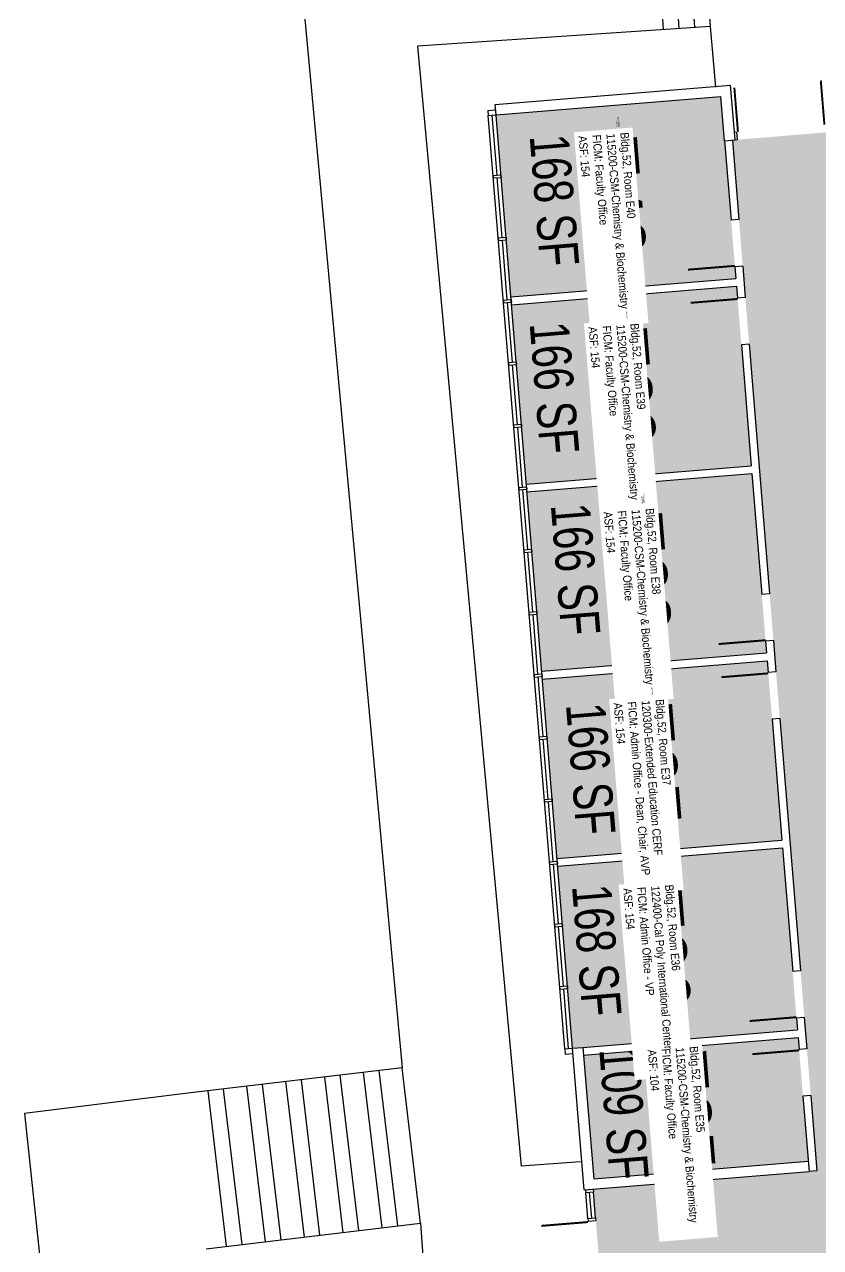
# Model space of a CAD drawing. Header units: inches. Extents: x 69213595 to 69219133, y 27671820 to 27676125.
# Drawn here: x 69213709 to 69214319, y 27673386 to 27674324 of the extents above; entities that cross this region are included whole.
import ezdxf
from ezdxf.enums import TextEntityAlignment as Align

# ---------------------------------------------------------------- set-up
doc = ezdxf.new("R2010")
doc.units = ezdxf.units.IN
doc.header["$LTSCALE"] = 100
doc.header["$MEASUREMENT"] = 0
for name, color, linetype in [('A-DOOR', 2, 'CONTINUOUS'), ('A-FLOR', 3, 'CONTINUOUS'), ('A-GLAZ', 1, 'CONTINUOUS'), ('A-IDEN-RNUM', 7, 'CONTINUOUS'), ('A-IDEN-SNUM', 4, 'CONTINUOUS'), ('A-IDEN-VNUM', 4, 'CONTINUOUS'), ('A-WALL', 5, 'CONTINUOUS'), ('AREA-TEXT', 3, 'CONTINUOUS'), ('Rooms-Category-Color', 7, 'CONTINUOUS'), ('Rooms-College-Color', 7, 'CONTINUOUS'), ('Rooms-Department-Color', 7, 'CONTINUOUS'), ('Rooms-Division-Color', 7, 'CONTINUOUS'), ('Rooms-Information', 7, 'CONTINUOUS')]:
    doc.layers.add(name, color=color, linetype=linetype)
doc.styles.add('CP_AREA', font='arial.ttf', dxfattribs={"height": 15})
doc.styles.add('CP_ROOMSNUMBER', font='arial.ttf', dxfattribs={"height": 1})
doc.styles.add('CP_ROOMVNUMBER', font='arial.ttf', dxfattribs={"width": 0.85, "height": 0.075})

msp = doc.modelspace()

# ---------------------------------------------------------------- hatches: boundary and pattern name
at = {"layer": 'Rooms-Category-Color', "true_color": 0xadadad}
msp.add_hatch(color=253, dxfattribs=at).paths.add_polyline_path([(69215840.75, 27673099.77), (69215837.81, 27673135.65), (69215823.62, 27673308.82), (69215820.68, 27673344.7), (69215812.35, 27673446.36), (69215565.93, 27673426.17), (69215557.95, 27673425.52), (69215582.07, 27673131.25), (69215510.31, 27673125.37), (69215486.68, 27673413.66), (69215486.19, 27673419.63), (69215058.63, 27673384.6), (69215022.75, 27673381.66), (69214983.88, 27673378.47), (69214948, 27673375.53), (69214569.27, 27673344.5), (69214533.39, 27673341.56), (69214399.83, 27673330.62), (69214359.94, 27673327.64), (69214296.12, 27673322.87), (69214154.6, 27673311.28), (69214144.8, 27673430.87), (69214310.24, 27673444.43), (69214316.22, 27673444.92), (69214311.48, 27673502.73), (69214308.54, 27673538.61), (69214306.58, 27673562.53), (69214303.64, 27673598.41), (69214287.8, 27673791.76), (69214284.86, 27673827.64), (69214282.9, 27673851.56), (69214279.96, 27673887.44), (69214264.28, 27674078.8), (69214261.34, 27674114.68), (69214259.38, 27674138.6), (69214256.44, 27674174.48), (69214251.46, 27674235.27), (69214325.21, 27674241.32), (69214357.31, 27673849.63), (69214389.91, 27673451.71), (69214397.89, 27673452.37), (69214818.23, 27673486.81), (69215063.65, 27673506.92), (69215099.53, 27673509.86), (69215207.17, 27673518.68), (69215243.05, 27673521.62), (69215548.03, 27673546.61), (69215556, 27673547.26), (69215802.43, 27673567.45), (69215790.24, 27673716.22), (69215832.85, 27673719.71), (69215832.36, 27673725.69), (69215789.75, 27673722.2), (69215745.81, 27674258.39), (69215742.87, 27674294.27), (69215716.68, 27674613.92), (69215713.74, 27674649.8), (69215706.5, 27674738.19), (69215524.47, 27675247.88), (69215512.34, 27675281.78), (69215403.46, 27675585.87), (69215540.46, 27675634.88), (69215548.89, 27675611.3), (69215561.02, 27675577.4), (69215622.41, 27675405.79), (69215634.54, 27675371.9), (69215739.63, 27675078.13), (69215751.76, 27675044.23), (69215797.61, 27674916.07), (69215921.32, 27674926.2), (69215957.2, 27674929.14), (69215999.35, 27674932.6), (69216032.24, 27674935.29), (69216068.12, 27674938.23), (69216151.84, 27674945.09), (69216187.72, 27674948.03), (69216314.29, 27674958.4), (69216421.93, 27674967.22), (69216888.37, 27675005.44), (69216924.25, 27675008.38), (69216954.15, 27675010.83), (69216990.03, 27675013.77), (69217037.87, 27675017.69), (69217073.75, 27675020.63), (69217468.43, 27675052.97), (69217504.3, 27675055.91), (69217563.11, 27675060.73), (69217598.99, 27675063.67), (69217671.74, 27675069.63), (69217707.62, 27675072.57), (69218096.32, 27675104.42), (69218132.2, 27675107.36), (69218174.06, 27675110.79), (69218209.94, 27675113.73), (69218254.79, 27675117.41), (69218290.67, 27675120.35), (69218673.39, 27675151.71), (69218709.27, 27675154.65), (69218751.13, 27675158.08), (69218763.09, 27675012.07), (69218721.23, 27675008.64), (69218685.35, 27675005.7), (69218302.63, 27674974.34), (69218266.75, 27674971.4), (69218221.9, 27674967.72), (69218186.02, 27674964.78), (69218144.16, 27674961.35), (69218108.28, 27674958.41), (69217719.59, 27674926.56), (69217659.79, 27674921.66), (69217459.71, 27674905.27), (69217423.83, 27674902.33), (69217257.39, 27674888.69), (69217221.51, 27674885.75), (69217193.6, 27674883.46), (69217173.67, 27674881.83), (69217137.79, 27674878.89), (69216744.85, 27674846.69), (69216708.97, 27674843.75), (69216649.18, 27674838.85), (69216613.3, 27674835.91), (69216553.5, 27674831.01), (69216517.62, 27674828.07), (69216130.66, 27674796.37), (69216094.78, 27674793.43), (69216076.84, 27674791.96), (69216040.96, 27674789.02), (69215849.6, 27674773.34), (69215854.29, 27674716.18), (69215857.23, 27674680.3), (69215861.21, 27674631.7), (69215864.15, 27674595.82), (69215878.25, 27674423.76), (69215885.48, 27674335.55), (69215927.34, 27674338.98), (69215930.14, 27674304.8), (69215932.75, 27674272.9), (69215933.14, 27674268.22), (69215891.28, 27674264.79), (69215918.27, 27673935.39), (69215919.25, 27673923.33), (69215934.66, 27673734.09), (69215892.15, 27673730.59), (69215892.64, 27673724.61), (69215935.15, 27673728.11), (69215955.34, 27673482.91), (69216291.47, 27673510.45), (69216327.35, 27673513.39), (69216554.59, 27673532.01), (69216590.46, 27673534.95), (69216716.04, 27673545.24), (69216751.92, 27673548.18), (69217242.28, 27673588.36), (69217278.16, 27673591.3), (69217349.92, 27673597.18), (69217385.8, 27673600.12), (69217430.65, 27673603.8), (69217484.47, 27673608.21), (69217520.35, 27673611.15), (69217734.63, 27673628.71), (69217736.43, 27673606.78), (69217744.4, 27673607.43), (69217743.91, 27673613.41), (69217774.81, 27673615.95), (69217751.12, 27673904.98), (69217831.85, 27673911.59), (69217854.23, 27673638.51), (69217862.2, 27673639.16), (69218120.34, 27673660.31), (69218156.22, 27673663.25), (69218345.58, 27673678.77), (69218405.38, 27673683.67), (69218536.94, 27673694.45), (69218596.74, 27673699.35), (69218780.13, 27673714.38), (69218837.93, 27673719.11), (69218907.7, 27673724.83), (69218911.13, 27673682.97), (69218914.07, 27673647.09), (69218917.5, 27673605.23), (69218925.02, 27673513.48), (69218805.42, 27673503.68), (69218797.9, 27673595.43), (69218789.93, 27673594.78), (69218691.26, 27673586.69), (69218655.38, 27673583.75), (69218547.74, 27673574.93), (69218511.86, 27673571.99), (69218404.22, 27673563.17), (69218368.34, 27673560.23), (69218261.7, 27673551.49), (69218225.82, 27673548.55), (69218118.18, 27673539.73), (69218082.3, 27673536.79), (69217968.68, 27673527.48), (69217932.8, 27673524.54), (69217752.4, 27673509.76), (69217750.61, 27673531.69), (69217742.63, 27673531.03), (69217769.09, 27673208.12), (69217697.33, 27673202.24), (69217672.67, 27673503.23), (69217432.48, 27673483.55), (69217249.09, 27673468.52), (69217213.21, 27673465.58), (69217045.77, 27673451.86), (69217009.89, 27673448.92), (69216812.55, 27673432.75), (69216776.67, 27673429.81), (69216150.27, 27673378.48), (69216114.39, 27673375.54), (69215965.14, 27673363.31), (69215993.24, 27673020.46), (69215995.85, 27672988.57), (69215998.79, 27672952.69), (69216035.09, 27672509.67), (69215890.08, 27672497.79), (69215883.54, 27672577.52), (69215880.28, 27672617.39), (69215878.74, 27672636.1), (69215860.5, 27672858.78), (69215857.56, 27672894.66)])
at = {"layer": 'Rooms-Category-Color', "true_color": 0xfa9ba3}
for points in [[(69214250.46, 27674173.99), (69214253.4, 27674138.11), (69214254.14, 27674129.14), (69214081.71, 27674115.01), (69214070.28, 27674254.54), (69214242.7, 27674268.67), (69214245.48, 27674234.78)], [(69214093.47, 27673971.49), (69214265.9, 27673985.62), (69214258.3, 27674078.31), (69214255.36, 27674114.19), (69214254.63, 27674123.16), (69214082.2, 27674109.03), (69214085.8, 27674065.17)], [(69214276.92, 27673851.07), (69214273.98, 27673886.95), (69214266.39, 27673979.64), (69214093.96, 27673965.51), (69214101.48, 27673873.82), (69214105.23, 27673827.97), (69214277.66, 27673842.1)], [(69214278.15, 27673836.12), (69214278.88, 27673827.15), (69214281.82, 27673791.27), (69214289.42, 27673698.58), (69214116.99, 27673684.45), (69214105.72, 27673821.99)], [(69214300.6, 27673562.04), (69214297.66, 27673597.92), (69214289.91, 27673692.6), (69214117.48, 27673678.47), (69214128.92, 27673538.94), (69214136.89, 27673539.59), (69214301.34, 27673553.07)], [(69214302.56, 27673538.12), (69214305.5, 27673502.24), (69214309.59, 27673452.4), (69214145.14, 27673438.93), (69214137.38, 27673533.61), (69214301.83, 27673547.09)]]:
    msp.add_hatch(color=241, dxfattribs=at).paths.add_polyline_path(points)
at = {"layer": 'Rooms-College-Color', "true_color": 0xadadad}
msp.add_hatch(color=253, dxfattribs=at).paths.add_polyline_path([(69215840.75, 27673099.77), (69215837.81, 27673135.65), (69215823.62, 27673308.82), (69215820.68, 27673344.7), (69215812.35, 27673446.36), (69215565.93, 27673426.17), (69215557.95, 27673425.52), (69215582.07, 27673131.25), (69215510.31, 27673125.37), (69215486.68, 27673413.66), (69215486.19, 27673419.63), (69215058.63, 27673384.6), (69215022.75, 27673381.66), (69214983.88, 27673378.47), (69214948, 27673375.53), (69214569.27, 27673344.5), (69214533.39, 27673341.56), (69214399.83, 27673330.62), (69214359.94, 27673327.64), (69214296.12, 27673322.87), (69214154.6, 27673311.28), (69214144.8, 27673430.87), (69214310.24, 27673444.43), (69214316.22, 27673444.92), (69214311.48, 27673502.73), (69214308.54, 27673538.61), (69214306.58, 27673562.53), (69214303.64, 27673598.41), (69214287.8, 27673791.76), (69214284.86, 27673827.64), (69214282.9, 27673851.56), (69214279.96, 27673887.44), (69214264.28, 27674078.8), (69214261.34, 27674114.68), (69214259.38, 27674138.6), (69214256.44, 27674174.48), (69214251.46, 27674235.27), (69214325.21, 27674241.32), (69214357.31, 27673849.63), (69214389.91, 27673451.71), (69214397.89, 27673452.37), (69214818.23, 27673486.81), (69215063.65, 27673506.92), (69215099.53, 27673509.86), (69215207.17, 27673518.68), (69215243.05, 27673521.62), (69215548.03, 27673546.61), (69215556, 27673547.26), (69215802.43, 27673567.45), (69215790.24, 27673716.22), (69215832.85, 27673719.71), (69215832.36, 27673725.69), (69215789.75, 27673722.2), (69215745.81, 27674258.39), (69215742.87, 27674294.27), (69215716.68, 27674613.92), (69215713.74, 27674649.8), (69215706.5, 27674738.19), (69215524.47, 27675247.88), (69215512.34, 27675281.78), (69215403.46, 27675585.87), (69215540.46, 27675634.88), (69215548.89, 27675611.3), (69215561.02, 27675577.4), (69215622.41, 27675405.79), (69215634.54, 27675371.9), (69215739.63, 27675078.13), (69215751.76, 27675044.23), (69215797.61, 27674916.07), (69215921.32, 27674926.2), (69215957.2, 27674929.14), (69215999.35, 27674932.6), (69216032.24, 27674935.29), (69216068.12, 27674938.23), (69216151.84, 27674945.09), (69216187.72, 27674948.03), (69216314.29, 27674958.4), (69216421.93, 27674967.22), (69216888.37, 27675005.44), (69216924.25, 27675008.38), (69216954.15, 27675010.83), (69216990.03, 27675013.77), (69217037.87, 27675017.69), (69217073.75, 27675020.63), (69217468.43, 27675052.97), (69217504.3, 27675055.91), (69217563.11, 27675060.73), (69217598.99, 27675063.67), (69217671.74, 27675069.63), (69217707.62, 27675072.57), (69218096.32, 27675104.42), (69218132.2, 27675107.36), (69218174.06, 27675110.79), (69218209.94, 27675113.73), (69218254.79, 27675117.41), (69218290.67, 27675120.35), (69218673.39, 27675151.71), (69218709.27, 27675154.65), (69218751.13, 27675158.08), (69218763.09, 27675012.07), (69218721.23, 27675008.64), (69218685.35, 27675005.7), (69218302.63, 27674974.34), (69218266.75, 27674971.4), (69218221.9, 27674967.72), (69218186.02, 27674964.78), (69218144.16, 27674961.35), (69218108.28, 27674958.41), (69217719.59, 27674926.56), (69217659.79, 27674921.66), (69217459.71, 27674905.27), (69217423.83, 27674902.33), (69217257.39, 27674888.69), (69217221.51, 27674885.75), (69217193.6, 27674883.46), (69217173.67, 27674881.83), (69217137.79, 27674878.89), (69216744.85, 27674846.69), (69216708.97, 27674843.75), (69216649.18, 27674838.85), (69216613.3, 27674835.91), (69216553.5, 27674831.01), (69216517.62, 27674828.07), (69216130.66, 27674796.37), (69216094.78, 27674793.43), (69216076.84, 27674791.96), (69216040.96, 27674789.02), (69215849.6, 27674773.34), (69215854.29, 27674716.18), (69215857.23, 27674680.3), (69215861.21, 27674631.7), (69215864.15, 27674595.82), (69215878.25, 27674423.76), (69215885.48, 27674335.55), (69215927.34, 27674338.98), (69215930.14, 27674304.8), (69215932.75, 27674272.9), (69215933.14, 27674268.22), (69215891.28, 27674264.79), (69215918.27, 27673935.39), (69215919.25, 27673923.33), (69215934.66, 27673734.09), (69215892.15, 27673730.59), (69215892.64, 27673724.61), (69215935.15, 27673728.11), (69215955.34, 27673482.91), (69216291.47, 27673510.45), (69216327.35, 27673513.39), (69216554.59, 27673532.01), (69216590.46, 27673534.95), (69216716.04, 27673545.24), (69216751.92, 27673548.18), (69217242.28, 27673588.36), (69217278.16, 27673591.3), (69217349.92, 27673597.18), (69217385.8, 27673600.12), (69217430.65, 27673603.8), (69217484.47, 27673608.21), (69217520.35, 27673611.15), (69217734.63, 27673628.71), (69217736.43, 27673606.78), (69217744.4, 27673607.43), (69217743.91, 27673613.41), (69217774.81, 27673615.95), (69217751.12, 27673904.98), (69217831.85, 27673911.59), (69217854.23, 27673638.51), (69217862.2, 27673639.16), (69218120.34, 27673660.31), (69218156.22, 27673663.25), (69218345.58, 27673678.77), (69218405.38, 27673683.67), (69218536.94, 27673694.45), (69218596.74, 27673699.35), (69218780.13, 27673714.38), (69218837.93, 27673719.11), (69218907.7, 27673724.83), (69218911.13, 27673682.97), (69218914.07, 27673647.09), (69218917.5, 27673605.23), (69218925.02, 27673513.48), (69218805.42, 27673503.68), (69218797.9, 27673595.43), (69218789.93, 27673594.78), (69218691.26, 27673586.69), (69218655.38, 27673583.75), (69218547.74, 27673574.93), (69218511.86, 27673571.99), (69218404.22, 27673563.17), (69218368.34, 27673560.23), (69218261.7, 27673551.49), (69218225.82, 27673548.55), (69218118.18, 27673539.73), (69218082.3, 27673536.79), (69217968.68, 27673527.48), (69217932.8, 27673524.54), (69217752.4, 27673509.76), (69217750.61, 27673531.69), (69217742.63, 27673531.03), (69217769.09, 27673208.12), (69217697.33, 27673202.24), (69217672.67, 27673503.23), (69217432.48, 27673483.55), (69217249.09, 27673468.52), (69217213.21, 27673465.58), (69217045.77, 27673451.86), (69217009.89, 27673448.92), (69216812.55, 27673432.75), (69216776.67, 27673429.81), (69216150.27, 27673378.48), (69216114.39, 27673375.54), (69215965.14, 27673363.31), (69215993.24, 27673020.46), (69215995.85, 27672988.57), (69215998.79, 27672952.69), (69216035.09, 27672509.67), (69215890.08, 27672497.79), (69215883.54, 27672577.52), (69215880.28, 27672617.39), (69215878.74, 27672636.1), (69215860.5, 27672858.78), (69215857.56, 27672894.66)])
at = {"layer": 'Rooms-College-Color', "true_color": 0x80bc67}
for points in [[(69214250.46, 27674173.99), (69214253.4, 27674138.11), (69214254.14, 27674129.14), (69214081.71, 27674115.01), (69214070.28, 27674254.54), (69214242.7, 27674268.67), (69214245.48, 27674234.78)], [(69214093.47, 27673971.49), (69214265.9, 27673985.62), (69214258.3, 27674078.31), (69214255.36, 27674114.19), (69214254.63, 27674123.16), (69214082.2, 27674109.03), (69214085.8, 27674065.17)], [(69214276.92, 27673851.07), (69214273.98, 27673886.95), (69214266.39, 27673979.64), (69214093.96, 27673965.51), (69214101.48, 27673873.82), (69214105.23, 27673827.97), (69214277.66, 27673842.1)], [(69214278.15, 27673836.12), (69214278.88, 27673827.15), (69214281.82, 27673791.27), (69214289.42, 27673698.58), (69214116.99, 27673684.45), (69214105.72, 27673821.99)], [(69214300.6, 27673562.04), (69214297.66, 27673597.92), (69214289.91, 27673692.6), (69214117.48, 27673678.47), (69214128.92, 27673538.94), (69214136.89, 27673539.59), (69214301.34, 27673553.07)], [(69214302.56, 27673538.12), (69214305.5, 27673502.24), (69214309.59, 27673452.4), (69214145.14, 27673438.93), (69214137.38, 27673533.61), (69214301.83, 27673547.09)]]:
    msp.add_hatch(color=83, dxfattribs=at).paths.add_polyline_path(points)
at = {"layer": 'Rooms-Department-Color', "true_color": 0xacacac}
msp.add_hatch(color=253, dxfattribs=at).paths.add_polyline_path([(69215840.75, 27673099.77), (69215837.81, 27673135.65), (69215823.62, 27673308.82), (69215820.68, 27673344.7), (69215812.35, 27673446.36), (69215565.93, 27673426.17), (69215557.95, 27673425.52), (69215582.07, 27673131.25), (69215510.31, 27673125.37), (69215486.68, 27673413.66), (69215486.19, 27673419.63), (69215058.63, 27673384.6), (69215022.75, 27673381.66), (69214983.88, 27673378.47), (69214948, 27673375.53), (69214569.27, 27673344.5), (69214533.39, 27673341.56), (69214399.83, 27673330.62), (69214359.94, 27673327.64), (69214296.12, 27673322.87), (69214154.6, 27673311.28), (69214144.8, 27673430.87), (69214310.24, 27673444.43), (69214316.22, 27673444.92), (69214311.48, 27673502.73), (69214308.54, 27673538.61), (69214306.58, 27673562.53), (69214303.64, 27673598.41), (69214287.8, 27673791.76), (69214284.86, 27673827.64), (69214282.9, 27673851.56), (69214279.96, 27673887.44), (69214264.28, 27674078.8), (69214261.34, 27674114.68), (69214259.38, 27674138.6), (69214256.44, 27674174.48), (69214251.46, 27674235.27), (69214325.21, 27674241.32), (69214357.31, 27673849.63), (69214389.91, 27673451.71), (69214397.89, 27673452.37), (69214818.23, 27673486.81), (69215063.65, 27673506.92), (69215099.53, 27673509.86), (69215207.17, 27673518.68), (69215243.05, 27673521.62), (69215548.03, 27673546.61), (69215556, 27673547.26), (69215802.43, 27673567.45), (69215790.24, 27673716.22), (69215832.85, 27673719.71), (69215832.36, 27673725.69), (69215789.75, 27673722.2), (69215745.81, 27674258.39), (69215742.87, 27674294.27), (69215716.68, 27674613.92), (69215713.74, 27674649.8), (69215706.5, 27674738.19), (69215524.47, 27675247.88), (69215512.34, 27675281.78), (69215403.46, 27675585.87), (69215540.46, 27675634.88), (69215548.89, 27675611.3), (69215561.02, 27675577.4), (69215622.41, 27675405.79), (69215634.54, 27675371.9), (69215739.63, 27675078.13), (69215751.76, 27675044.23), (69215797.61, 27674916.07), (69215921.32, 27674926.2), (69215957.2, 27674929.14), (69215999.35, 27674932.6), (69216032.24, 27674935.29), (69216068.12, 27674938.23), (69216151.84, 27674945.09), (69216187.72, 27674948.03), (69216314.29, 27674958.4), (69216421.93, 27674967.22), (69216888.37, 27675005.44), (69216924.25, 27675008.38), (69216954.15, 27675010.83), (69216990.03, 27675013.77), (69217037.87, 27675017.69), (69217073.75, 27675020.63), (69217468.43, 27675052.97), (69217504.3, 27675055.91), (69217563.11, 27675060.73), (69217598.99, 27675063.67), (69217671.74, 27675069.63), (69217707.62, 27675072.57), (69218096.32, 27675104.42), (69218132.2, 27675107.36), (69218174.06, 27675110.79), (69218209.94, 27675113.73), (69218254.79, 27675117.41), (69218290.67, 27675120.35), (69218673.39, 27675151.71), (69218709.27, 27675154.65), (69218751.13, 27675158.08), (69218763.09, 27675012.07), (69218721.23, 27675008.64), (69218685.35, 27675005.7), (69218302.63, 27674974.34), (69218266.75, 27674971.4), (69218221.9, 27674967.72), (69218186.02, 27674964.78), (69218144.16, 27674961.35), (69218108.28, 27674958.41), (69217719.59, 27674926.56), (69217659.79, 27674921.66), (69217459.71, 27674905.27), (69217423.83, 27674902.33), (69217257.39, 27674888.69), (69217221.51, 27674885.75), (69217193.6, 27674883.46), (69217173.67, 27674881.83), (69217137.79, 27674878.89), (69216744.85, 27674846.69), (69216708.97, 27674843.75), (69216649.18, 27674838.85), (69216613.3, 27674835.91), (69216553.5, 27674831.01), (69216517.62, 27674828.07), (69216130.66, 27674796.37), (69216094.78, 27674793.43), (69216076.84, 27674791.96), (69216040.96, 27674789.02), (69215849.6, 27674773.34), (69215854.29, 27674716.18), (69215857.23, 27674680.3), (69215861.21, 27674631.7), (69215864.15, 27674595.82), (69215878.25, 27674423.76), (69215885.48, 27674335.55), (69215927.34, 27674338.98), (69215930.14, 27674304.8), (69215932.75, 27674272.9), (69215933.14, 27674268.22), (69215891.28, 27674264.79), (69215918.27, 27673935.39), (69215919.25, 27673923.33), (69215934.66, 27673734.09), (69215892.15, 27673730.59), (69215892.64, 27673724.61), (69215935.15, 27673728.11), (69215955.34, 27673482.91), (69216291.47, 27673510.45), (69216327.35, 27673513.39), (69216554.59, 27673532.01), (69216590.46, 27673534.95), (69216716.04, 27673545.24), (69216751.92, 27673548.18), (69217242.28, 27673588.36), (69217278.16, 27673591.3), (69217349.92, 27673597.18), (69217385.8, 27673600.12), (69217430.65, 27673603.8), (69217484.47, 27673608.21), (69217520.35, 27673611.15), (69217734.63, 27673628.71), (69217736.43, 27673606.78), (69217744.4, 27673607.43), (69217743.91, 27673613.41), (69217774.81, 27673615.95), (69217751.12, 27673904.98), (69217831.85, 27673911.59), (69217854.23, 27673638.51), (69217862.2, 27673639.16), (69218120.34, 27673660.31), (69218156.22, 27673663.25), (69218345.58, 27673678.77), (69218405.38, 27673683.67), (69218536.94, 27673694.45), (69218596.74, 27673699.35), (69218780.13, 27673714.38), (69218837.93, 27673719.11), (69218907.7, 27673724.83), (69218911.13, 27673682.97), (69218914.07, 27673647.09), (69218917.5, 27673605.23), (69218925.02, 27673513.48), (69218805.42, 27673503.68), (69218797.9, 27673595.43), (69218789.93, 27673594.78), (69218691.26, 27673586.69), (69218655.38, 27673583.75), (69218547.74, 27673574.93), (69218511.86, 27673571.99), (69218404.22, 27673563.17), (69218368.34, 27673560.23), (69218261.7, 27673551.49), (69218225.82, 27673548.55), (69218118.18, 27673539.73), (69218082.3, 27673536.79), (69217968.68, 27673527.48), (69217932.8, 27673524.54), (69217752.4, 27673509.76), (69217750.61, 27673531.69), (69217742.63, 27673531.03), (69217769.09, 27673208.12), (69217697.33, 27673202.24), (69217672.67, 27673503.23), (69217432.48, 27673483.55), (69217249.09, 27673468.52), (69217213.21, 27673465.58), (69217045.77, 27673451.86), (69217009.89, 27673448.92), (69216812.55, 27673432.75), (69216776.67, 27673429.81), (69216150.27, 27673378.48), (69216114.39, 27673375.54), (69215965.14, 27673363.31), (69215993.24, 27673020.46), (69215995.85, 27672988.57), (69215998.79, 27672952.69), (69216035.09, 27672509.67), (69215890.08, 27672497.79), (69215883.54, 27672577.52), (69215880.28, 27672617.39), (69215878.74, 27672636.1), (69215860.5, 27672858.78), (69215857.56, 27672894.66)])
at = {"layer": 'Rooms-Department-Color', "true_color": 0xffe090}
for points in [[(69214250.46, 27674173.99), (69214253.4, 27674138.11), (69214254.14, 27674129.14), (69214081.71, 27674115.01), (69214070.28, 27674254.54), (69214242.7, 27674268.67), (69214245.48, 27674234.78)], [(69214093.47, 27673971.49), (69214265.9, 27673985.62), (69214258.3, 27674078.31), (69214255.36, 27674114.19), (69214254.63, 27674123.16), (69214082.2, 27674109.03), (69214085.8, 27674065.17)], [(69214276.92, 27673851.07), (69214273.98, 27673886.95), (69214266.39, 27673979.64), (69214093.96, 27673965.51), (69214101.48, 27673873.82), (69214105.23, 27673827.97), (69214277.66, 27673842.1)], [(69214302.56, 27673538.12), (69214305.5, 27673502.24), (69214309.59, 27673452.4), (69214145.14, 27673438.93), (69214137.38, 27673533.61), (69214301.83, 27673547.09)]]:
    msp.add_hatch(color=41, dxfattribs=at).paths.add_polyline_path(points)
at = {"layer": 'Rooms-Department-Color', "true_color": 0x62f98f}
for points in [[(69214278.15, 27673836.12), (69214278.88, 27673827.15), (69214281.82, 27673791.27), (69214289.42, 27673698.58), (69214116.99, 27673684.45), (69214105.72, 27673821.99)], [(69214300.6, 27673562.04), (69214297.66, 27673597.92), (69214289.91, 27673692.6), (69214117.48, 27673678.47), (69214128.92, 27673538.94), (69214136.89, 27673539.59), (69214301.34, 27673553.07)]]:
    msp.add_hatch(color=91, dxfattribs=at).paths.add_polyline_path(points)
at = {"layer": 'Rooms-Division-Color', "true_color": 0xadadad}
msp.add_hatch(color=253, dxfattribs=at).paths.add_polyline_path([(69215840.75, 27673099.77), (69215837.81, 27673135.65), (69215823.62, 27673308.82), (69215820.68, 27673344.7), (69215812.35, 27673446.36), (69215565.93, 27673426.17), (69215557.95, 27673425.52), (69215582.07, 27673131.25), (69215510.31, 27673125.37), (69215486.68, 27673413.66), (69215486.19, 27673419.63), (69215058.63, 27673384.6), (69215022.75, 27673381.66), (69214983.88, 27673378.47), (69214948, 27673375.53), (69214569.27, 27673344.5), (69214533.39, 27673341.56), (69214399.83, 27673330.62), (69214359.94, 27673327.64), (69214296.12, 27673322.87), (69214154.6, 27673311.28), (69214144.8, 27673430.87), (69214310.24, 27673444.43), (69214316.22, 27673444.92), (69214311.48, 27673502.73), (69214308.54, 27673538.61), (69214306.58, 27673562.53), (69214303.64, 27673598.41), (69214287.8, 27673791.76), (69214284.86, 27673827.64), (69214282.9, 27673851.56), (69214279.96, 27673887.44), (69214264.28, 27674078.8), (69214261.34, 27674114.68), (69214259.38, 27674138.6), (69214256.44, 27674174.48), (69214251.46, 27674235.27), (69214325.21, 27674241.32), (69214357.31, 27673849.63), (69214389.91, 27673451.71), (69214397.89, 27673452.37), (69214818.23, 27673486.81), (69215063.65, 27673506.92), (69215099.53, 27673509.86), (69215207.17, 27673518.68), (69215243.05, 27673521.62), (69215548.03, 27673546.61), (69215556, 27673547.26), (69215802.43, 27673567.45), (69215790.24, 27673716.22), (69215832.85, 27673719.71), (69215832.36, 27673725.69), (69215789.75, 27673722.2), (69215745.81, 27674258.39), (69215742.87, 27674294.27), (69215716.68, 27674613.92), (69215713.74, 27674649.8), (69215706.5, 27674738.19), (69215524.47, 27675247.88), (69215512.34, 27675281.78), (69215403.46, 27675585.87), (69215540.46, 27675634.88), (69215548.89, 27675611.3), (69215561.02, 27675577.4), (69215622.41, 27675405.79), (69215634.54, 27675371.9), (69215739.63, 27675078.13), (69215751.76, 27675044.23), (69215797.61, 27674916.07), (69215921.32, 27674926.2), (69215957.2, 27674929.14), (69215999.35, 27674932.6), (69216032.24, 27674935.29), (69216068.12, 27674938.23), (69216151.84, 27674945.09), (69216187.72, 27674948.03), (69216314.29, 27674958.4), (69216421.93, 27674967.22), (69216888.37, 27675005.44), (69216924.25, 27675008.38), (69216954.15, 27675010.83), (69216990.03, 27675013.77), (69217037.87, 27675017.69), (69217073.75, 27675020.63), (69217468.43, 27675052.97), (69217504.3, 27675055.91), (69217563.11, 27675060.73), (69217598.99, 27675063.67), (69217671.74, 27675069.63), (69217707.62, 27675072.57), (69218096.32, 27675104.42), (69218132.2, 27675107.36), (69218174.06, 27675110.79), (69218209.94, 27675113.73), (69218254.79, 27675117.41), (69218290.67, 27675120.35), (69218673.39, 27675151.71), (69218709.27, 27675154.65), (69218751.13, 27675158.08), (69218763.09, 27675012.07), (69218721.23, 27675008.64), (69218685.35, 27675005.7), (69218302.63, 27674974.34), (69218266.75, 27674971.4), (69218221.9, 27674967.72), (69218186.02, 27674964.78), (69218144.16, 27674961.35), (69218108.28, 27674958.41), (69217719.59, 27674926.56), (69217659.79, 27674921.66), (69217459.71, 27674905.27), (69217423.83, 27674902.33), (69217257.39, 27674888.69), (69217221.51, 27674885.75), (69217193.6, 27674883.46), (69217173.67, 27674881.83), (69217137.79, 27674878.89), (69216744.85, 27674846.69), (69216708.97, 27674843.75), (69216649.18, 27674838.85), (69216613.3, 27674835.91), (69216553.5, 27674831.01), (69216517.62, 27674828.07), (69216130.66, 27674796.37), (69216094.78, 27674793.43), (69216076.84, 27674791.96), (69216040.96, 27674789.02), (69215849.6, 27674773.34), (69215854.29, 27674716.18), (69215857.23, 27674680.3), (69215861.21, 27674631.7), (69215864.15, 27674595.82), (69215878.25, 27674423.76), (69215885.48, 27674335.55), (69215927.34, 27674338.98), (69215930.14, 27674304.8), (69215932.75, 27674272.9), (69215933.14, 27674268.22), (69215891.28, 27674264.79), (69215918.27, 27673935.39), (69215919.25, 27673923.33), (69215934.66, 27673734.09), (69215892.15, 27673730.59), (69215892.64, 27673724.61), (69215935.15, 27673728.11), (69215955.34, 27673482.91), (69216291.47, 27673510.45), (69216327.35, 27673513.39), (69216554.59, 27673532.01), (69216590.46, 27673534.95), (69216716.04, 27673545.24), (69216751.92, 27673548.18), (69217242.28, 27673588.36), (69217278.16, 27673591.3), (69217349.92, 27673597.18), (69217385.8, 27673600.12), (69217430.65, 27673603.8), (69217484.47, 27673608.21), (69217520.35, 27673611.15), (69217734.63, 27673628.71), (69217736.43, 27673606.78), (69217744.4, 27673607.43), (69217743.91, 27673613.41), (69217774.81, 27673615.95), (69217751.12, 27673904.98), (69217831.85, 27673911.59), (69217854.23, 27673638.51), (69217862.2, 27673639.16), (69218120.34, 27673660.31), (69218156.22, 27673663.25), (69218345.58, 27673678.77), (69218405.38, 27673683.67), (69218536.94, 27673694.45), (69218596.74, 27673699.35), (69218780.13, 27673714.38), (69218837.93, 27673719.11), (69218907.7, 27673724.83), (69218911.13, 27673682.97), (69218914.07, 27673647.09), (69218917.5, 27673605.23), (69218925.02, 27673513.48), (69218805.42, 27673503.68), (69218797.9, 27673595.43), (69218789.93, 27673594.78), (69218691.26, 27673586.69), (69218655.38, 27673583.75), (69218547.74, 27673574.93), (69218511.86, 27673571.99), (69218404.22, 27673563.17), (69218368.34, 27673560.23), (69218261.7, 27673551.49), (69218225.82, 27673548.55), (69218118.18, 27673539.73), (69218082.3, 27673536.79), (69217968.68, 27673527.48), (69217932.8, 27673524.54), (69217752.4, 27673509.76), (69217750.61, 27673531.69), (69217742.63, 27673531.03), (69217769.09, 27673208.12), (69217697.33, 27673202.24), (69217672.67, 27673503.23), (69217432.48, 27673483.55), (69217249.09, 27673468.52), (69217213.21, 27673465.58), (69217045.77, 27673451.86), (69217009.89, 27673448.92), (69216812.55, 27673432.75), (69216776.67, 27673429.81), (69216150.27, 27673378.48), (69216114.39, 27673375.54), (69215965.14, 27673363.31), (69215993.24, 27673020.46), (69215995.85, 27672988.57), (69215998.79, 27672952.69), (69216035.09, 27672509.67), (69215890.08, 27672497.79), (69215883.54, 27672577.52), (69215880.28, 27672617.39), (69215878.74, 27672636.1), (69215860.5, 27672858.78), (69215857.56, 27672894.66)])
at = {"layer": 'Rooms-Division-Color', "true_color": 0xffe090}
for points in [[(69214250.46, 27674173.99), (69214253.4, 27674138.11), (69214254.14, 27674129.14), (69214081.71, 27674115.01), (69214070.28, 27674254.54), (69214242.7, 27674268.67), (69214245.48, 27674234.78)], [(69214093.47, 27673971.49), (69214265.9, 27673985.62), (69214258.3, 27674078.31), (69214255.36, 27674114.19), (69214254.63, 27674123.16), (69214082.2, 27674109.03), (69214085.8, 27674065.17)], [(69214276.92, 27673851.07), (69214273.98, 27673886.95), (69214266.39, 27673979.64), (69214093.96, 27673965.51), (69214101.48, 27673873.82), (69214105.23, 27673827.97), (69214277.66, 27673842.1)], [(69214302.56, 27673538.12), (69214305.5, 27673502.24), (69214309.59, 27673452.4), (69214145.14, 27673438.93), (69214137.38, 27673533.61), (69214301.83, 27673547.09)]]:
    msp.add_hatch(color=41, dxfattribs=at).paths.add_polyline_path(points)
at = {"layer": 'Rooms-Division-Color', "true_color": 0x62f98f}
for points in [[(69214278.15, 27673836.12), (69214278.88, 27673827.15), (69214281.82, 27673791.27), (69214289.42, 27673698.58), (69214116.99, 27673684.45), (69214105.72, 27673821.99)], [(69214300.6, 27673562.04), (69214297.66, 27673597.92), (69214289.91, 27673692.6), (69214117.48, 27673678.47), (69214128.92, 27673538.94), (69214136.89, 27673539.59), (69214301.34, 27673553.07)]]:
    msp.add_hatch(color=91, dxfattribs=at).paths.add_polyline_path(points)

# ---------------------------------------------------------------- linework, layer by layer
at = {"layer": 'A-DOOR'}
for points in [[(69214255.7, 27674241.64, 1.5, 1.5, 0), (69214252.93, 27674275.53, 0, 0, 0), (69214252.18, 27674275.47, 0, 0, -0.414214), (69214288.84, 27674244.36, 0, 0, -0.414214)], [(69214321.98, 27674247.07, 1.5, 1.5, 0), (69214319.2, 27674280.96, 0, 0, 0), (69214319.95, 27674281.02, 0, 0, 0.414214), (69214288.84, 27674244.36, 0, 0, 0.414214)], [(69214253.34, 27674138.85, 1.5, 1.5, 0), (69214217.46, 27674135.91, 0, 0, 0), (69214217.4, 27674136.66, 0, 0, -0.414214), (69214251.96, 27674174.11, 0, 0, -0.414214)], [(69214255.42, 27674113.44, 1.5, 1.5, 0), (69214219.54, 27674110.5, 0, 0, 0), (69214219.6, 27674109.75, 0, 0, 0.414214), (69214259.8, 27674078.43, 0, 0, 0.414214)], [(69214276.86, 27673851.82, 1.5, 1.5, 0), (69214240.98, 27673848.88, 0, 0, 0), (69214240.92, 27673849.62, 0, 0, -0.414214), (69214275.48, 27673887.07, 0, 0, -0.414214)], [(69214278.94, 27673826.4, 1.5, 1.5, 0), (69214243.06, 27673823.46, 0, 0, 0), (69214243.12, 27673822.71, 0, 0, 0.414214), (69214283.32, 27673791.39, 0, 0, 0.414214)], [(69214300.54, 27673562.78, 1.5, 1.5, 0), (69214264.66, 27673559.84, 0, 0, 0), (69214264.6, 27673560.59, 0, 0, -0.414214), (69214299.16, 27673598.04, 0, 0, -0.414214)], [(69214302.63, 27673537.37, 1.5, 1.5, 0), (69214266.75, 27673534.43, 0, 0, 0), (69214266.81, 27673533.68, 0, 0, 0.414214), (69214307, 27673502.36, 0, 0, 0.414214)], [(69214140.84, 27673405.72, 1.5, 1.5, 0), (69214104.96, 27673402.78, 0, 0, 0), (69214105.02, 27673402.03, 0, 0, 0.414214), (69214145.21, 27673370.71, 0, 0, 0.414214)]]:
    msp.add_lwpolyline(points, format="xyseb", dxfattribs=at)
at = {"layer": 'A-FLOR'}
for p, q in [((69213904, 27674541.99), (69213998.3, 27673524)), ((69214198.72, 27674320.03), (69214193.9, 27674391.87)), ((69214210.7, 27674320.83), (69214205.88, 27674392.67)), ((69214222.67, 27674321.64), (69214217.85, 27674393.47)), ((69214234.64, 27674322.44), (69214229.82, 27674394.28)), ((69214134.94, 27673451.8), (69214089.64, 27673448.65)), ((69214012.46, 27673404.83), (69214019.39, 27673300.76))]:
    msp.add_line(p, q, dxfattribs=at)
at = {"layer": 'A-FLOR', "flags": 128}
for points in [[(69214234.64, 27674322.44), (69214010.1, 27674307.38)], [(69214238.68, 27674275.88), (69214234.64, 27674322.44)], [(69214010.1, 27674307.38), (69214089.64, 27673448.65)], [(69213848.2, 27673385.25), (69214012.46, 27673404.83), (69214012.46, 27673404.83), (69213998.3, 27673524), (69213998.3, 27673524), (69213833.93, 27673504.42)], [(69213920.81, 27673514.86), (69213935.04, 27673395.59)], [(69213938.69, 27673516.87), (69213952.96, 27673397.75)], [(69213950.6, 27673518.3), (69213964.87, 27673399.18)], [(69213968.47, 27673520.45), (69213982.74, 27673401.33)], [(69213980.39, 27673521.88), (69213994.66, 27673402.76)], [(69213833.93, 27673504.42), (69213708.81, 27673488.94), (69213737.99, 27673215.08)], [(69213849.28, 27673506.27), (69213863.52, 27673387.1)], [(69213861.19, 27673507.69), (69213875.43, 27673388.52)], [(69213879.12, 27673509.86), (69213893.33, 27673390.65)], [(69213891.03, 27673511.28), (69213905.24, 27673392.07)], [(69213908.9, 27673513.44), (69213923.12, 27673394.17)]]:
    msp.add_lwpolyline(points, dxfattribs=at)
at = {"layer": 'A-GLAZ'}
for p, q in [((69214085.8, 27674065.17), (69214070.05, 27674257.33)), ((69214076.06, 27674110.53), (69214064.3, 27674254.05)), ((69214071.05, 27674208.45), (69214067.29, 27674254.3)), ((69214074.97, 27674160.61), (69214071.21, 27674206.46)), ((69214078.89, 27674112.77), (69214075.13, 27674158.62)), ((69214091.74, 27673919.17), (69214076.06, 27674110.53)), ((69214082.81, 27674064.93), (69214079.05, 27674110.78)), ((69214086.73, 27674017.09), (69214082.97, 27674062.94)), ((69214101.48, 27673873.82), (69214085.73, 27674065.97)), ((69214090.65, 27673969.25), (69214086.89, 27674015.1)), ((69214094.57, 27673921.41), (69214090.81, 27673967.26)), ((69214122.94, 27673538.45), (69214091.74, 27673919.17)), ((69214098.49, 27673873.57), (69214094.73, 27673919.42)), ((69214102.41, 27673825.73), (69214098.65, 27673871.58)), ((69214128.92, 27673538.94), (69214101.48, 27673873.82)), ((69214106.33, 27673777.89), (69214102.57, 27673823.74)), ((69214110.25, 27673730.05), (69214106.49, 27673775.9)), ((69214114.17, 27673682.21), (69214110.41, 27673728.06)), ((69214118.09, 27673634.37), (69214114.33, 27673680.22)), ((69214122.01, 27673586.53), (69214118.25, 27673632.38)), ((69214125.93, 27673538.69), (69214122.17, 27673584.54)), ((69214140.61, 27673408.46), (69214138.98, 27673428.39)), ((69214143.6, 27673408.7), (69214141.97, 27673428.64)), ((69214146.59, 27673408.95), (69214144.96, 27673428.88))]:
    msp.add_line(p, q, dxfattribs=at)
at = {"layer": 'A-WALL'}
for p, q in [((69214069.63, 27674262.51), (69214250.02, 27674277.3)), ((69214253.45, 27674235.44), (69214250.02, 27674277.3)), ((69214070.28, 27674254.54), (69214242.7, 27674268.67)), ((69214245.48, 27674234.78), (69214242.7, 27674268.67)), ((69214063.97, 27674258.04), (69214069.95, 27674258.53)), ((69214063.97, 27674258.04), (69214064.3, 27674254.05)), ((69214064.3, 27674254.05), (69214070.28, 27674254.54)), ((69214070.28, 27674254.54), (69214069.63, 27674262.51)), ((69214252.96, 27674241.42), (69214254.96, 27674241.58)), ((69214253.45, 27674235.44), (69214252.96, 27674241.42)), ((69214255.45, 27674235.6), (69214254.96, 27674241.58)), ((69214245.48, 27674234.78), (69214253.45, 27674235.44)), ((69214245.48, 27674234.78), (69214250.46, 27674173.99)), ((69214251.46, 27674235.27), (69214256.44, 27674174.48)), ((69214253.45, 27674235.44), (69214255.45, 27674235.6)), ((69214068.06, 27674208.2), (69214074.04, 27674208.69)), ((69214068.06, 27674208.2), (69214068.22, 27674206.21)), ((69214074.04, 27674208.69), (69214074.2, 27674206.7)), ((69214068.22, 27674206.21), (69214074.2, 27674206.7)), ((69214256.44, 27674174.48), (69214250.46, 27674173.99)), ((69214071.98, 27674160.36), (69214077.96, 27674160.85)), ((69214077.96, 27674160.85), (69214078.12, 27674158.86)), ((69214071.98, 27674160.36), (69214072.14, 27674158.37)), ((69214072.14, 27674158.37), (69214078.12, 27674158.86)), ((69214259.38, 27674138.6), (69214253.4, 27674138.11)), ((69214253.4, 27674138.11), (69214254.14, 27674129.14)), ((69214259.38, 27674138.6), (69214261.34, 27674114.68)), ((69214081.71, 27674115.01), (69214254.14, 27674129.14)), ((69214082.2, 27674109.03), (69214254.63, 27674123.16)), ((69214254.63, 27674123.16), (69214255.36, 27674114.19)), ((69214261.34, 27674114.68), (69214255.36, 27674114.19)), ((69214075.9, 27674112.52), (69214081.88, 27674113.01)), ((69214075.9, 27674112.52), (69214076.06, 27674110.53)), ((69214076.06, 27674110.53), (69214082.04, 27674111.02)), ((69214081.88, 27674113.01), (69214082.04, 27674111.02)), ((69214264.28, 27674078.8), (69214258.3, 27674078.31)), ((69214258.3, 27674078.31), (69214265.9, 27673985.62)), ((69214264.28, 27674078.8), (69214279.96, 27673887.44)), ((69214079.82, 27674064.68), (69214085.8, 27674065.17)), ((69214079.82, 27674064.68), (69214085.8, 27674065.17)), ((69214079.82, 27674064.68), (69214079.98, 27674062.69)), ((69214079.98, 27674062.69), (69214085.96, 27674063.18)), ((69214085.8, 27674065.17), (69214085.96, 27674063.18)), ((69214083.74, 27674016.85), (69214089.72, 27674017.34)), ((69214083.74, 27674016.85), (69214083.9, 27674014.85)), ((69214083.9, 27674014.85), (69214089.88, 27674015.34)), ((69214089.72, 27674017.34), (69214089.88, 27674015.34)), ((69214093.47, 27673971.49), (69214265.9, 27673985.62)), ((69214093.96, 27673965.51), (69214266.39, 27673979.64)), ((69214266.39, 27673979.64), (69214273.98, 27673886.95)), ((69214087.66, 27673969.01), (69214093.64, 27673969.5)), ((69214087.66, 27673969.01), (69214087.82, 27673967.01)), ((69214087.82, 27673967.01), (69214093.8, 27673967.5)), ((69214093.64, 27673969.5), (69214093.8, 27673967.5)), ((69214091.58, 27673921.17), (69214097.56, 27673921.66)), ((69214091.58, 27673921.17), (69214091.74, 27673919.17)), ((69214091.74, 27673919.17), (69214097.72, 27673919.66)), ((69214097.56, 27673921.66), (69214097.72, 27673919.66)), ((69214279.96, 27673887.44), (69214273.98, 27673886.95)), ((69214095.5, 27673873.33), (69214101.48, 27673873.82)), ((69214095.5, 27673873.33), (69214101.48, 27673873.82)), ((69214095.5, 27673873.33), (69214095.66, 27673871.33)), ((69214095.66, 27673871.33), (69214101.64, 27673871.82)), ((69214101.48, 27673873.82), (69214101.64, 27673871.82)), ((69214282.9, 27673851.56), (69214276.92, 27673851.07)), ((69214282.9, 27673851.56), (69214284.86, 27673827.64)), ((69214105.23, 27673827.97), (69214277.66, 27673842.1)), ((69214276.92, 27673851.07), (69214277.66, 27673842.1)), ((69214105.72, 27673821.99), (69214278.15, 27673836.12)), ((69214278.15, 27673836.12), (69214278.88, 27673827.15)), ((69214099.42, 27673825.49), (69214105.4, 27673825.98)), ((69214099.42, 27673825.49), (69214099.58, 27673823.49)), ((69214099.58, 27673823.49), (69214105.56, 27673823.98)), ((69214105.4, 27673825.98), (69214105.56, 27673823.98)), ((69214284.86, 27673827.64), (69214278.88, 27673827.15)), ((69214287.8, 27673791.76), (69214281.82, 27673791.27)), ((69214281.82, 27673791.27), (69214289.42, 27673698.58)), ((69214287.8, 27673791.76), (69214303.64, 27673598.41)), ((69214103.34, 27673777.65), (69214109.32, 27673778.14)), ((69214103.34, 27673777.65), (69214103.5, 27673775.65)), ((69214109.32, 27673778.14), (69214109.48, 27673776.14)), ((69214103.5, 27673775.65), (69214109.48, 27673776.14)), ((69214107.26, 27673729.81), (69214113.24, 27673730.3)), ((69214107.26, 27673729.81), (69214107.42, 27673727.81)), ((69214113.24, 27673730.3), (69214113.4, 27673728.3)), ((69214107.42, 27673727.81), (69214113.4, 27673728.3)), ((69214116.99, 27673684.45), (69214289.42, 27673698.58)), ((69214117.48, 27673678.47), (69214289.91, 27673692.6)), ((69214289.91, 27673692.6), (69214297.66, 27673597.92)), ((69214111.18, 27673681.97), (69214117.16, 27673682.46)), ((69214117.16, 27673682.46), (69214117.32, 27673680.46)), ((69214111.18, 27673681.97), (69214111.34, 27673679.97)), ((69214111.34, 27673679.97), (69214117.32, 27673680.46)), ((69214115.1, 27673634.13), (69214121.08, 27673634.62)), ((69214115.1, 27673634.13), (69214115.26, 27673632.13)), ((69214115.26, 27673632.13), (69214121.24, 27673632.62)), ((69214121.08, 27673634.62), (69214121.24, 27673632.62)), ((69214303.64, 27673598.41), (69214297.66, 27673597.92)), ((69214119.02, 27673586.29), (69214125, 27673586.78)), ((69214119.02, 27673586.29), (69214119.18, 27673584.29)), ((69214119.18, 27673584.29), (69214125.16, 27673584.78)), ((69214125, 27673586.78), (69214125.16, 27673584.78)), ((69214306.58, 27673562.53), (69214300.6, 27673562.04)), ((69214300.6, 27673562.04), (69214301.34, 27673553.07)), ((69214306.58, 27673562.53), (69214308.54, 27673538.61)), ((69214136.89, 27673539.59), (69214301.34, 27673553.07)), ((69214137.38, 27673533.61), (69214301.83, 27673547.09)), ((69214301.83, 27673547.09), (69214302.56, 27673538.12)), ((69214122.94, 27673538.45), (69214128.92, 27673538.94)), ((69214122.94, 27673538.45), (69214123.26, 27673534.46)), ((69214123.26, 27673534.46), (69214129.24, 27673534.95)), ((69214128.92, 27673538.94), (69214136.89, 27673539.59)), ((69214137.82, 27673430.3), (69214128.92, 27673538.94)), ((69214136.89, 27673539.59), (69214145.14, 27673438.93)), ((69214308.54, 27673538.61), (69214302.56, 27673538.12)), ((69214311.48, 27673502.73), (69214305.5, 27673502.24)), ((69214305.5, 27673502.24), (69214310.24, 27673444.43)), ((69214311.48, 27673502.73), (69214316.22, 27673444.92)), ((69214145.14, 27673438.93), (69214309.59, 27673452.4)), ((69214137.82, 27673430.3), (69214310.24, 27673444.43)), ((69214316.22, 27673444.92), (69214310.24, 27673444.43)), ((69214138.82, 27673430.38), (69214144.8, 27673430.87)), ((69214138.82, 27673430.38), (69214138.98, 27673428.39)), ((69214144.8, 27673430.87), (69214144.96, 27673428.88)), ((69214138.98, 27673428.39), (69214144.96, 27673428.88)), ((69214140.61, 27673408.46), (69214146.59, 27673408.95)), ((69214140.61, 27673408.46), (69214140.78, 27673406.46)), ((69214140.78, 27673406.46), (69214146.76, 27673406.95)), ((69214146.59, 27673408.95), (69214146.76, 27673406.95))]:
    msp.add_line(p, q, dxfattribs=at)

# ---------------------------------------------------------------- texts
at = {"layer": 'A-IDEN-RNUM', "style": 'CP_ROOMSNUMBER', "width": 0.85}
for s, p in [('0E40-00', (69214162.91, 27674247.54)), ('0E39-00', (69214170.57, 27674101.11)), ('0E38-00', (69214182.19, 27673959.32)), ('0E37-00', (69214189.85, 27673812.89)), ('0E36-00', (69214195.46, 27673650.99)), ('0E35-00', (69214215.99, 27673501.85))]:
    msp.add_text(s, height=1, rotation=274.68, dxfattribs=at).set_placement(p, align=Align.MIDDLE)
at = {"layer": 'A-IDEN-SNUM', "style": 'CP_ROOMSNUMBER', "width": 0.85}
for s, p in [('05200E4000', (69214164.24, 27674249.14)), ('05200E3900', (69214171.91, 27674102.7)), ('05200E3800', (69214183.53, 27673960.92)), ('05200E3700', (69214191.19, 27673814.48)), ('05200E3600', (69214196.79, 27673652.59)), ('05200E3500', (69214217.32, 27673503.45))]:
    msp.add_text(s, height=1, rotation=274.68, dxfattribs=at).set_placement(p, align=Align.MIDDLE)
at = {"layer": 'A-IDEN-VNUM', "style": 'CP_ROOMVNUMBER', "width": 0.85}
for s, p in [('E40', (69214159.37, 27674192.72)), ('E39', (69214167.04, 27674046.29)), ('E38', (69214178.66, 27673904.5)), ('E37', (69214186.32, 27673758.06)), ('E36', (69214193.63, 27673615.92)), ('E35', (69214212.45, 27673492.03))]:
    msp.add_text(s, height=45, rotation=274.68, dxfattribs=at).set_placement(p, align=Align.MIDDLE)
at = {"layer": 'AREA-TEXT', "style": 'CP_AREA', "width": 0.75}
for s, p in [('168 SF', (69214115.05, 27674189.1)), ('166 SF', (69214115.05, 27674045.33)), ('166 SF', (69214131.29, 27673906.2)), ('166 SF', (69214142.89, 27673753.15)), ('168 SF', (69214147.53, 27673614.02)), ('109 SF', (69214168.42, 27673488.8))]:
    msp.add_text(s, height=30, rotation=274.68, dxfattribs=at).set_placement(p, align=Align.MIDDLE_CENTER)

# ---------------------------------------------------------------- next in the draw order: texts
at = {"layer": 'Rooms-Information', "char_height": 6.4286, "width": 144, "attachment_point": 7, "rotation": 274.68, "style": 'CP_ROOMVNUMBER', "bg_fill": 3, "box_fill_scale": 1.5, "bg_fill_color": 256, "bg_fill_true_color": 13158600, "bg_fill_transparency": 0}
for s, insert in [('Bldg.52, Room E39^M^J115200-CSM-Chemistry & Biochemistry^M^JFICM: Faculty Office^M^JASF: 154', (69214141.04, 27674091.85)), ('Bldg.52, Room E36^M^J122400-Cal Poly International Center^M^JFICM: Admin Office - VP^M^JASF: 154', (69214167.63, 27673661.49))]:
    msp.add_mtext(s, dxfattribs=dict(at, insert=insert))

# ---------------------------------------------------------------- next in the draw order: texts
for s, insert in [('Bldg.52, Room E40^M^J115200-CSM-Chemistry & Biochemistry^M^JFICM: Faculty Office^M^JASF: 154', (69214133.36, 27674238.29)), ('Bldg.52, Room E38^M^J115200-CSM-Chemistry & Biochemistry^M^JFICM: Faculty Office^M^JASF: 154', (69214152.66, 27673950.07)), ('Bldg.52, Room E35^M^J115200-CSM-Chemistry & Biochemistry^M^JFICM: Faculty Office^M^JASF: 104', (69214186.46, 27673537.6))]:
    msp.add_mtext(s, dxfattribs=dict(at, insert=insert))

# ---------------------------------------------------------------- next in the draw order: texts
at = {"layer": 'Rooms-Information', "insert": (69214160.32, 27673803.63), "char_height": 6.42857, "width": 144, "attachment_point": 7, "rotation": 274.68, "style": 'CP_ROOMVNUMBER', "bg_fill": 3, "box_fill_scale": 1.5, "bg_fill_color": 256, "bg_fill_true_color": 13158600, "bg_fill_transparency": 0}
msp.add_mtext('Bldg.52, Room E37^M^J120300-Extended Education CERF^M^JFICM: Admin Office - Dean, Chair, AVP^M^JASF: 154', dxfattribs=at)

doc.saveas('drawing.dxf')
